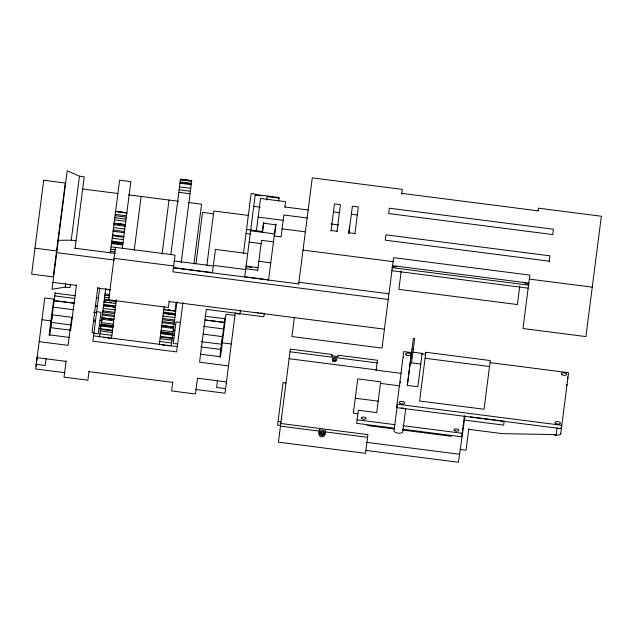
<?xml version="1.0" encoding="UTF-8"?>
<svg xmlns="http://www.w3.org/2000/svg" width="633" height="633" viewBox="0 0 633 633"><rect width="100%" height="100%" fill="white"/><g stroke="black" fill="none" stroke-linecap="round" stroke-linejoin="round"><path stroke-width="0.95" d="M225.364 390.403L225.562 388.583L216.621 387.443L217.475 380.765M226.29 383.179L226.519 381.106M412.922 352.162L422.132 353.349L417.859 386.731L407.328 385.386L411.608 351.995M50.149 331.763L51.218 323.226M36.01 366.143L44.777 297.961L53.726 299.108L49.129 335.015M46.074 358.816L45.22 365.486L36.279 364.339M49.651 335.625L55.182 292.509M75.018 248.674L84.229 176.789L79.457 176.172L67.209 170.744L52.025 289.273L65.246 287.105L65.674 283.75M58.299 240.303L71.26 240.168L79.457 176.172M70.477 284.146L70.018 287.714L65.246 287.105M66.101 360.897L64.02 377.149L87.876 380.204L89.047 371.096M76.443 284.913L70.706 329.658L70.113 329.579M97.822 287.224L92.03 332.388L93.969 332.642M99.705 287.888L92.877 341.179L176.631 351.908L182.945 302.621M99.516 337.191L105.727 288.68M110.292 253.01L119.629 180.176L130.841 181.608L122.296 248.326M108.71 299.828L115.42 247.448M115.665 300.089L115.23 303.484L104.018 301.988M111.479 338.457L116.417 299.9M134.228 250.328L141.127 196.467M162.111 253.896L169.011 200.044M159.279 344.85L164.161 306.768M170.831 254.688L180.516 179.123L191.728 180.555L181.204 262.727M169.217 300.802L168.362 307.464L104.366 299.282M176.14 302.234L174.993 311.159L163.781 309.727M171.242 346.116L176.916 301.862M172.793 381.826L171.63 390.933L195.486 393.987L197.512 378.218L226.416 381.921M193.935 263.906L201.579 204.214L188.167 202.497M195.937 263.858L202.536 212.371L213.479 213.772M206.888 265.243L213.835 211.003L248.342 215.426M206.35 309.236L199.561 362.203L228.473 365.906M219.92 357.083L224.944 317.695M220.521 356.965L225.989 314.253L234.938 315.4M235.27 312.797L225.008 393.22L195.66 389.453M243.412 253.912L251.143 193.556L255.321 194.094L244.734 276.74L268.598 279.802M240.461 310.083L239.947 314.095L235.777 313.557M256.262 231.71L260.519 198.469L285.578 201.682L284.866 207.236M262.228 232.453L263.486 222.65M257.607 270.908L261.524 240.318L273.456 241.853M262.553 232.319L263.787 222.666M266.683 200.052L267.126 196.602L279.058 198.129M264.309 313.272L263.858 316.785L206.326 309.371M268.495 280.569L275.735 224.042M278.686 201.025L279.137 197.52L255.273 194.458M276.012 224.256L274.508 236.022L281.068 236.861L283.869 214.991L307.132 217.974M294.361 317.671L291.94 336.558L382.016 348.095L393.599 257.647L529.845 275.102L523 328.527L585.936 336.59L601.35 216.241L538.422 208.178L538.05 211.074M298.649 284.185L312.275 177.849L402.343 189.394L401.726 194.252M330.996 231.061L334.477 203.889L340.443 204.649L336.978 231.67M324.041 431.746C324.895 435.615 318.66 434.816 320.464 431.287C320.251 433.154 323.194 433.834 323.93 432.149M320.425 433.447L320.599 432.117M321.01 434.119L321.176 432.782M321.873 434.444L322.047 433.114M331.858 356.244L332.088 354.464L290.333 349.115L278.409 442.166L365.534 453.331L367.931 434.649L280.807 423.493M322.798 434.349L322.965 433.012M348.633 233.609L349.566 226.313M348.91 233.197L352.375 206.184L358.333 206.944L354.876 233.965M323.526 433.842L323.7 432.513M337.824 357.004L338.054 355.232L377.458 360.272L376.137 370.55M401.243 270.877L398.877 289.368L517.398 304.552L519.772 286.061M397.263 405.531L394.043 430.677A4.391 1.962 7.3 0 0 398.149 433.178A4.391 1.962 7.3 0 0 402.746 431.793L405.721 408.578M407.328 385.386L413.349 338.41L414.662 338.576L411.545 362.867M464.393 415.818L461.71 436.794L402.62 429.221M464.954 416.174L458.442 462.256L365.914 450.403M468.8 428.763L466.054 450.19L460.088 449.422M504.145 421.222L503.646 425.107L464.456 420.09M549.167 262.07L549.966 255.843L385.924 234.827L385.236 240.168L549.278 261.16M552.688 234.566L553.369 229.225L389.335 208.21L388.646 213.55L552.688 234.55M560.751 433.7L568.561 372.695L490.092 362.646M220.347 353.562L221.463 345.032M37.236 356.862L35.646 368.96L64.993 372.718M320.29 432.616C320.583 430.535 324.112 430.986 323.867 433.075M401.836 193.382L538.074 210.836M180.476 179.44L191.688 180.872M182.328 179.796L184.195 180.033M187.93 180.508L189.805 180.753M180.429 179.804L191.641 181.236M180.136 182.075L191.348 183.515M180.12 182.193L191.332 183.633M179.986 183.254L191.198 184.694M255.194 195.075L261.16 195.842M179.519 186.862L190.739 188.302M179.147 189.789L190.359 191.229M333.449 211.897L339.415 212.656M351.347 214.191L357.313 214.951M178.822 192.321L190.035 193.753M284.89 207.007L308.152 209.982M253.746 206.366L260.171 207.189M82.67 188.982L117.738 193.476M128.459 194.845L178.593 201.27M330.932 223.924L338.774 224.929M258.137 217.103L283.188 220.316M331.067 230.507L337.033 231.267M348.965 232.794L354.931 233.561M263.415 223.204L275.941 224.81M282.089 228.869L305.328 231.844M115.641 211.303L126.853 212.743M115.617 211.477L126.829 212.91M118.403 211.944L122.145 212.427M124.013 212.664L126.814 213.02M246.546 229.494L262.648 231.559M250.621 230.792L274.485 233.854M115.253 214.326L126.465 215.766M115.079 215.687L126.291 217.127M246.031 233.482L250.209 234.02M114.818 217.697L126.038 219.129M114.541 219.888L125.753 221.328M114.122 223.156L125.334 224.588M114.114 223.235L125.326 224.668M114.067 223.599L125.279 225.031M113.916 224.755L125.128 226.195M249.173 242.083L261.105 243.618M303.017 250.106L393.093 261.643M529.33 279.098L592.266 287.153M113.552 227.587L124.764 229.019M392.579 265.654L528.816 283.109M113.236 230.056L124.448 231.488M113.078 231.267L124.297 232.707M392.001 267.648L528.951 285.198M112.611 234.93L123.823 236.37M391.59 270.663L528.191 288.165M112.5 235.785L123.72 237.217M247.701 253.564L215.434 249.434L212.466 272.609L173.284 267.585M112.191 238.19L123.411 239.63M111.812 241.165L123.031 242.597M111.732 241.83L122.944 243.262M258.842 261.279L270.774 262.806M111.598 242.858L122.81 244.291M111.503 243.563L122.723 244.995M71.26 240.168L76.031 240.777M111.092 246.815L175.072 255.083L172.92 271.858L388.251 299.441M246.095 266.097L258.027 267.632M110.783 249.212L115.459 249.806M246.015 266.715L251.981 267.482M110.506 251.356L115.182 251.958M245.754 268.756L257.686 270.283M213.384 265.401L245.659 269.531M75.074 248.247L115.269 253.39M174.099 260.931L213.313 265.955M34.973 248.183L56.566 250.945M114.027 258.343L173.671 265.987M298.895 282.263L388.971 293.807M56.717 252.654L114.51 260.06M173.434 267.87L298.689 283.908M52.903 282.389L76.379 285.396M97.704 288.126L110.364 289.748M105.648 289.297L110.324 289.898M256.017 312.433L258.77 312.789M260.606 313.019L263.36 313.375M169.114 301.593L384.437 329.176M105.054 293.941L109.723 294.535M104.888 295.255L109.556 295.856M104.627 297.265L109.303 297.858M96.485 297.66L98.424 297.906M55.095 293.142L75.264 295.722M109.936 300.311L111.804 300.548M104.271 300.058L115.483 301.498M104.073 301.593L105.94 301.83M109.683 302.313L111.55 302.55M163.836 309.292L165.704 309.529M168.513 309.893L170.38 310.13M173.181 310.486L175.048 310.732M167.563 309.885L170.364 310.249M172.231 310.486L175.04 310.843M54.747 295.888L74.908 298.475M204.95 316.215L225.403 318.834M103.709 304.433L115.641 305.961M163.48 312.093L175.412 313.62M103.583 305.446L115.507 306.973M163.354 313.098L175.278 314.625M103.559 305.573L115.491 307.1M163.33 313.232L175.262 314.759M103.535 305.786L105.371 306.016M108.124 306.372L110.878 306.72M112.714 306.958L115.467 307.314M163.306 313.438L165.142 313.675M166.977 313.913L169.731 314.261M172.485 314.617L175.238 314.965M54.137 300.62L74.306 303.199L54.129 300.675M95.425 305.905L97.363 306.158M205.139 319.958L224.343 322.419L205.124 320.021M95.433 305.968L97.355 306.214M103.203 308.358L115.135 309.885M162.974 316.017L174.906 317.544M411.98 349.107L413.286 349.281M102.894 310.803L114.826 312.33M162.665 318.454L174.597 319.989M102.736 312.029L114.668 313.564M162.507 319.689L174.439 321.216M96.651 311.721L101.035 312.283L98.273 333.836L93.89 333.274M180.405 322.45L176.014 321.888L173.252 343.442L177.644 344.004M411.624 352.589L403.775 351.584L396.606 407.597L561.392 428.707M421.436 353.847L425.36 354.353M53.307 307.132L73.475 309.719M93.644 312.306L96.532 312.67M203.335 326.351L223.504 328.938M102.499 313.881L114.431 315.408M162.27 321.54L174.202 323.067M102.348 315.028L114.28 316.563M162.119 322.688L174.051 324.215M425.083 358.278L489.507 366.531M102.008 317.742L113.932 319.269M161.771 325.394L173.703 326.929M101.984 317.916L113.908 319.443M161.755 325.576L173.679 327.103M102.87 318.233L106.542 318.7M108.378 318.937L111.131 319.293M161.724 325.773L173.656 327.301M101.81 319.269L113.734 320.796M161.581 326.929L173.505 328.456M99.982 320.512L102.522 320.836M173.268 329.896L174.961 330.117M72.494 317.41L52.317 314.823L51.32 322.426L71.505 325.014M93.621 320.116L95.543 320.361M203.312 334.169L222.523 336.629L221.566 344.241L201.389 341.654M72.107 318.747L71.513 318.668L68.087 345.357L39.183 341.654M93.431 321.477L95.369 321.722M101.383 322.577L113.315 324.104M161.154 330.236L173.086 331.763M410.239 362.693L420.763 364.046M101.185 324.143L113.117 325.671M160.956 331.803L172.888 333.33M101.106 324.737L113.038 326.264M160.877 332.388L172.809 333.923M101.074 325.03L112.998 326.557M160.837 332.681L172.769 334.208M99.326 325.639L101.866 325.971M172.611 335.031L174.304 335.245M100.948 325.987L112.88 327.514M160.719 333.638L172.651 335.174M331.921 355.793L337.887 356.561M41.992 319.736L50.941 320.884M222.333 342.841L231.274 343.98M289.993 351.774L377.118 362.938M100.6 328.733L112.524 330.26M160.363 336.392L172.295 337.919M98.93 328.701L100.631 328.915M172.216 338.085L173.917 338.307M100.52 329.35L112.445 330.877M160.284 337.001L172.216 338.536M100.307 331.004L112.239 332.531M160.078 338.663L172.002 340.19M99.943 333.813L111.875 335.34M159.714 341.472L171.646 342.999M50.656 327.657L70.833 330.244M200.716 346.876L220.901 349.463M289.107 358.713L376.224 369.878M376.192 370.147L401.52 373.391M93.557 335.854L177.311 346.583M103.219 337.405L105.972 337.753M107.808 337.99L110.561 338.346M162.072 344.945L164.825 345.294M166.661 345.531L169.407 345.879M49.152 334.817L69.116 337.373M200.582 354.211L220.545 356.775M380.536 383.4L399.993 385.893M285.989 382.965L283.046 382.585L277.602 425.075L280.498 425.447M355.271 398.228L378.178 401.164M37.133 357.669L66.038 361.372M397.041 404.178L561.827 425.289M470.319 416.886L503.18 421.095M88.976 371.666L172.722 382.387M357.859 413.776L353.356 413.199L357.748 378.874L380.655 381.81L376.714 412.613L358.31 410.255L356.632 423.335L394.77 428.217M468.729 429.316L502.555 433.652L551.794 434.531L556.146 435.093L557.032 428.145A4.391 1.962 7.3 0 0 558.171 428.225M357.083 419.806L395.032 424.672M402.81 425.669L462.161 433.273M367.385 425.518L394.256 428.96M402.968 430.076L451.376 436.279M278.069 421.443L281.012 421.823M280.466 426.151L319.269 431.12M325.235 431.888L367.583 437.316M366.934 442.396L459.471 454.249M567.421 377.007A4.391 1.962 7.3 0 1 567.666 378.542M566.907 384.476A4.391 1.962 7.3 0 1 566.772 385.481M561.178 425.716A4.391 1.962 7.3 0 1 560.933 427.663M560.664 433.186A4.391 1.962 7.3 0 1 558.844 435.029A4.391 1.962 7.3 0 1 554.002 434.547M403.577 408.048A4.391 1.962 7.3 0 1 401.369 408.032M325.061 433.225A3.007 2.69 7.3 0 1 321.738 435.512A3.007 2.69 7.3 0 1 319.095 432.466M400.317 382.838A4.391 1.962 7.3 0 1 400.452 381.826M336.345 358.65A1.804 1.614 7.3 0 1 334.588 360.462A1.804 1.614 7.3 0 1 332.768 358.618M336.598 359.671A3.007 2.69 7.3 0 1 332.38 359.133M403.538 357.692A4.391 1.962 7.3 0 1 403.458 357.17M281.471 419.26A2.738 1.219 7.3 0 1 281.914 418.698M396.756 266.485A6.013 2.682 7.3 0 1 392.436 266.722M528.682 284.177A6.013 2.682 7.3 0 1 523.689 282.183M43.677 180.247L31.65 274.144L53.243 276.906L65.27 183.016L43.677 180.247M319.443 429.791L318.929 433.795A3.007 2.69 7.3 0 0 321.572 436.841A3.007 2.69 7.3 0 0 324.895 434.555L325.402 430.559L319.443 429.791M425.851 352.288L419.608 400.982L484.031 409.235L490.274 360.541L425.851 352.288M332.982 361.15A1.804 1.614 7.3 0 0 336.068 360.81A1.804 1.614 7.3 0 0 334.121 358.571A1.804 1.614 7.3 0 0 332.982 361.15M561.922 374.696A2.754 1.226 7.3 0 0 566.559 374.736A2.754 1.226 7.3 0 0 563.402 372.813A2.754 1.226 7.3 0 0 561.922 374.696M400.016 403.284A2.754 1.226 7.3 0 0 404.645 403.324A2.754 1.226 7.3 0 0 401.496 401.409A2.754 1.226 7.3 0 0 400.016 403.284M406.212 354.923A2.754 1.226 7.3 0 0 410.841 354.963A2.754 1.226 7.3 0 0 407.692 353.048A2.754 1.226 7.3 0 0 406.212 354.923M555.679 423.406A2.754 1.226 7.3 0 0 560.316 423.445A2.754 1.226 7.3 0 0 557.167 421.523A2.754 1.226 7.3 0 0 555.679 423.406M455.119 430.828A2.469 1.1 7.3 0 0 458.909 430.353A2.469 1.1 7.3 0 0 455.364 428.937A2.469 1.1 7.3 0 0 455.119 430.828M361.894 418.706A2.469 1.1 7.3 0 0 366.048 418.745A2.469 1.1 7.3 0 0 363.223 417.02A2.469 1.1 7.3 0 0 361.894 418.706"/></g></svg>
